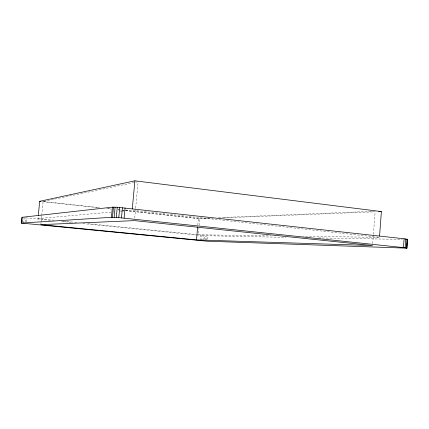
<?xml version="1.0" encoding="UTF-8"?>
<svg xmlns="http://www.w3.org/2000/svg" width="429" height="429" viewBox="0 0 429 429"><rect width="100%" height="100%" fill="white"/><g stroke="black" fill="none" stroke-linecap="round" stroke-linejoin="round"><path stroke-width="0.32" stroke-dasharray="2.15 1.61" d="M372.715 243.554L373.369 234.979M373.418 234.32L375.118 211.888M197.807 224.973L198.38 218.479L208.424 218.066M87.913 223.643L198.423 234.776L199.008 228.115M199.244 225.45L199.823 218.79L213.175 218.259M200.225 240.664L200.681 235.435L196.686 235.033M201.544 240.787L202 235.564L200.681 235.435M202.965 240.256L203.362 235.682L285.848 237.35M204.402 239.055L204.687 235.789M205.475 240.454L205.877 235.875M206.451 240.519L206.853 235.929M207.266 239.237L207.55 235.955M134.744 217.98L135.591 208.746M135.655 208.086L138.02 182.368M40.819 224.651L41.018 222.667M41.082 222.007L41.667 216.055M41.731 215.396L43.098 201.512M22.683 221.981L23.123 217.53M23.611 223.375L24.18 217.669L50.901 220.377M25.038 222.249L25.477 217.819M26.555 221.766L26.936 217.97M53.963 220.222L37.983 218.613L38.245 215.948M43.753 201.378L137.425 181.848M37.983 218.613L110.95 212.119M120.233 211.293L122.222 211.116M122.887 211.057L124.877 210.88M125.541 210.821L132.175 210.231L379.461 237.371L303.303 236.282M218.468 217.653L373.825 211.282M223.858 217.835L375.396 211.813M198.423 234.776L270.57 235.811M318.64 237.934L402.289 239.42M202 235.564L203.362 235.682M63.283 221.16L77.263 222.571M61.551 221.45L72.201 222.522M82.856 223.589L196.021 234.969M43.763 201.587L99.501 207.674M108.129 208.617L111.449 208.982M118.082 209.706L198.38 218.479M42.348 201.598L99.49 207.834M106.8 208.633L111.449 209.143M118.098 209.867L199.823 218.79"/><path stroke-width="0.64" d="M406.906 248.075L403.453 247.597L404.102 238.781L117.246 207.261L112.393 207.164L22.051 217.294L21.45 223.08L207.094 241.205L406.869 248.155L407.55 239.318L404.102 238.781M405.142 247.785L405.791 238.985M406.317 247.951L406.965 239.173M406.869 248.155L407.55 239.318M379.563 236.052L381.402 211.572L134.888 180.818L39.688 201.308L38.31 215.283M196.498 239.908L372.565 245.533L134.502 220.619L40.819 224.651L196.498 239.908L197.64 226.92M21.45 223.08L111.443 217.305L116.291 217.487L117.246 207.261M116.291 217.487L118.79 217.675L119.745 207.438M403.453 247.597L121.461 217.905L122.41 207.668M124.11 218.168L125.059 207.942M132.293 208.923L134.888 180.818M111.443 217.305L112.393 207.164M112.489 217.294L113.438 207.121M114.141 217.358L115.095 207.153M21.477 223.042L22.051 217.294M21.943 221.873L22.072 220.603M406.858 239.479L407.512 239.425M378.737 211.679L381.402 211.572M118.79 217.675L121.461 217.905M39.688 201.308L41.018 201.453"/></g></svg>
